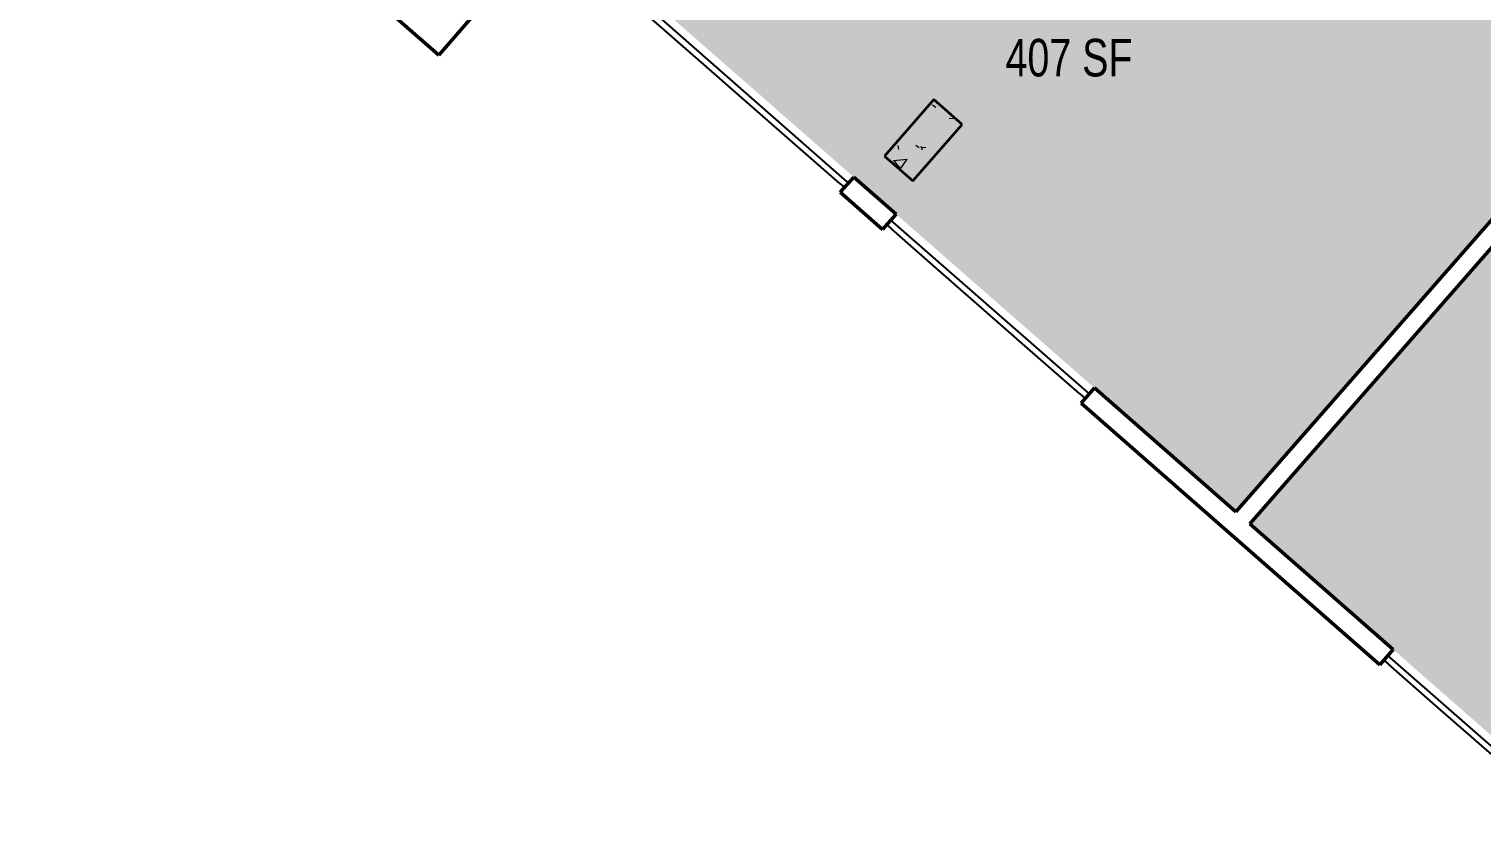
# Model space of a CAD drawing. Extents: x 69237155 to 69239788, y 27657308 to 27659623.
# Drawn here: x 69237155.1 to 69237619.1, y 27658849.1 to 27659106.8 of the extents above; entities that cross this region are included whole.
import ezdxf
from ezdxf.enums import TextEntityAlignment as Align

# ---------------------------------------------------------------- set-up
doc = ezdxf.new("R2010")
doc.units = 0
doc.header["$LTSCALE"] = 100
doc.header["$MEASUREMENT"] = 0
for name, color, linetype in [('A-COLS', 5, 'CONTINUOUS'), ('A-GLAZ', 1, 'CONTINUOUS'), ('A-WALL', 5, 'CONTINUOUS'), ('AREA-TEXT', 3, 'CONTINUOUS'), ('Rooms-Category-Color', 7, 'CONTINUOUS'), ('Rooms-College-Color', 7, 'CONTINUOUS'), ('Rooms-Department-Color', 7, 'CONTINUOUS'), ('Rooms-Division-Color', 7, 'CONTINUOUS')]:
    doc.layers.add(name, color=color, linetype=linetype)
doc.styles.add('CP_AREA', font='arial.ttf', dxfattribs={"height": 15})

msp = doc.modelspace()

# ---------------------------------------------------------------- hatches: boundary and pattern name
at = {"layer": 'A-COLS', "lineweight": 5}
h = msp.add_hatch(dxfattribs=at)
h.set_pattern_fill('FP_21', color=256, angle=-41.2071, style=0, pattern_type=2)
h.set_pattern_definition([(8.793, (69237985.663, 27658391.62), (19.1337, -19.9577), [2.88, -31.68]), (313.793, (69237985.663, 27658391.62), (15.0201, 25.2405), [2.304, -25.344]), (59.244, (69237987.258, 27658389.956), (34.1539, 5.28216), [2.448, -26.924]), (4.977, (69237990.723, 27658397.397), (26.6445, -31.7803), [4.32, -47.52]), (55.429, (69237992.943, 27658394.75), (51.6444, 4.4977), [3.671, -40.386]), (309.977, (69237990.723, 27658397.397), (51.6445, 4.4976), [3.456, -38.016]), (339.793, (69237992.347, 27658393.423), (7.059, -26.7316), [2.88, -31.68]), (284.793, (69237992.347, 27658393.423), (25.3737, 14.7939), [2.304, -25.344]), (30.244, (69237992.935, 27658391.195), (32.4325, -11.93826), [2.448, -26.924]), (356.2929, (69237985.663, 27658391.619), (8.77226, 9.3093), [1.267, -23.77, 1.267, -24.461, -25.44]), (356.2929, (69237985.663, 27658391.619), (8.77226, 9.3093), [-50.765, 1.267, -24.173]), (326.2929, (69237985.663, 27658391.619), (17.57708, 4.7394), [1.267, -13.402, 1.267, -23.194, -9.696]), (326.2929, (69237985.663, 27658391.619), (17.57708, 4.7394), [-39.13, 1.267, -8.429]), (286.2929, (69237979.221, 27658397.26), (14.85184, -14.15585), [1.267, -8.333, 1.267, -28.685, -39.744]), (286.2929, (69237979.221, 27658397.26), (14.85184, -14.15585), [-39.552, 1.267, -38.477]), (276.293, (69237976.332, 27658399.79), (19.3809, -11.8611), [1.267, -11.213, 1.267, -18.624, -28.224]), (276.293, (69237976.332, 27658399.79), (19.3809, -11.8611), [-32.371, 1.267, -26.957])])
h.paths.add_polyline_path([(69237428.28, 27659066.19), (69237437.3, 27659058.29), (69237453.12, 27659076.34), (69237444.09, 27659084.25), (69237430.8, 27659069.08)], flags=0)
at = {"layer": 'Rooms-Category-Color', "true_color": 0x728ef3}
for points in [[(69237540.51, 27658952.63), (69237667.82, 27659098.02), (69237561.55, 27659191.07), (69237557.76, 27659186.74), (69237539.71, 27659202.56), (69237543.5, 27659206.88), (69237439.3, 27659298.12), (69237319.4, 27659161.2), (69237311.99, 27659152.73)], [(69237672.24, 27659094.15), (69237544.93, 27658948.76), (69237658.72, 27658849.12), (69237666.3, 27658857.77), (69237663.76, 27658859.99), (69237679.57, 27658878.05), (69237682.11, 27658875.83), (69237771.04, 27658977.39), (69237768.5, 27658979.61), (69237783.49, 27658996.73)]]:
    msp.add_hatch(color=171, dxfattribs=at).paths.add_polyline_path(points)
at = {"layer": 'Rooms-College-Color', "true_color": 0xadadad}
for points in [[(69237540.51, 27658952.63), (69237667.82, 27659098.02), (69237561.55, 27659191.07), (69237557.76, 27659186.74), (69237539.71, 27659202.56), (69237543.5, 27659206.88), (69237439.3, 27659298.12), (69237319.4, 27659161.2), (69237311.99, 27659152.73)], [(69237672.24, 27659094.15), (69237544.93, 27658948.76), (69237658.72, 27658849.12), (69237666.3, 27658857.77), (69237663.76, 27658859.99), (69237679.57, 27658878.05), (69237682.11, 27658875.83), (69237771.04, 27658977.39), (69237768.5, 27658979.61), (69237783.49, 27658996.73)]]:
    msp.add_hatch(color=253, dxfattribs=at).paths.add_polyline_path(points)
at = {"layer": 'Rooms-Department-Color', "true_color": 0x604aed}
for points in [[(69237540.51, 27658952.63), (69237667.82, 27659098.02), (69237561.55, 27659191.07), (69237557.76, 27659186.74), (69237539.71, 27659202.56), (69237543.5, 27659206.88), (69237439.3, 27659298.12), (69237319.4, 27659161.2), (69237311.99, 27659152.73)], [(69237672.24, 27659094.15), (69237544.93, 27658948.76), (69237658.72, 27658849.12), (69237666.3, 27658857.77), (69237663.76, 27658859.99), (69237679.57, 27658878.05), (69237682.11, 27658875.83), (69237771.04, 27658977.39), (69237768.5, 27658979.61), (69237783.49, 27658996.73)]]:
    msp.add_hatch(color=173, dxfattribs=at).paths.add_polyline_path(points)
at = {"layer": 'Rooms-Division-Color', "true_color": 0x604aed}
for points in [[(69237540.51, 27658952.63), (69237667.82, 27659098.02), (69237561.55, 27659191.07), (69237557.76, 27659186.74), (69237539.71, 27659202.56), (69237543.5, 27659206.88), (69237439.3, 27659298.12), (69237319.4, 27659161.2), (69237311.99, 27659152.73)], [(69237672.24, 27659094.15), (69237544.93, 27658948.76), (69237658.72, 27658849.12), (69237666.3, 27658857.77), (69237663.76, 27658859.99), (69237679.57, 27658878.05), (69237682.11, 27658875.83), (69237771.04, 27658977.39), (69237768.5, 27658979.61), (69237783.49, 27658996.73)]]:
    msp.add_hatch(color=173, dxfattribs=at).paths.add_polyline_path(points)

# ---------------------------------------------------------------- linework, layer by layer
at = {"layer": 'A-COLS', "lineweight": 35}
for p, q in [((69237444.09, 27659084.25), (69237428.28, 27659066.19)), ((69237453.12, 27659076.34), (69237444.09, 27659084.25)), ((69237437.3, 27659058.29), (69237453.12, 27659076.34)), ((69237428.28, 27659066.19), (69237437.3, 27659058.29))]:
    msp.add_line(p, q, dxfattribs=at)
at = {"layer": 'A-GLAZ'}
for p, q in [((69237416.41, 27659057.98), (69237353.6, 27659112.97)), ((69237368.83, 27659096.98), (69237353.79, 27659110.15)), ((69237398.93, 27659070.62), (69237368.83, 27659096.98)), ((69237413.97, 27659057.45), (69237398.93, 27659070.62)), ((69237413.97, 27659057.45), (69237415.48, 27659056.13)), ((69237416.8, 27659057.64), (69237416.41, 27659057.98)), ((69237429.02, 27659044.27), (69237430.53, 27659042.96)), ((69237493.72, 27658990.28), (69237430.34, 27659045.78)), ((69237445.57, 27659029.78), (69237430.53, 27659042.96)), ((69237475.67, 27659003.43), (69237445.57, 27659029.78)), ((69237490.71, 27658990.25), (69237475.67, 27659003.43)), ((69237493.53, 27658990.44), (69237493.14, 27658990.78)), ((69237490.71, 27658990.25), (69237492.4, 27658988.77)), ((69237587.76, 27658905.27), (69237589.27, 27658903.95)), ((69237651.89, 27658851.78), (69237589.08, 27658906.77)), ((69237604.31, 27658890.78), (69237589.27, 27658903.95)), ((69237634.41, 27658864.43), (69237604.31, 27658890.78))]:
    msp.add_line(p, q, dxfattribs=at)
at = {"layer": 'A-WALL', "lineweight": 50}
for p, q in [((69237155.05, 27659213.06), (69237285.91, 27659098.48)), ((69237285.91, 27659098.48), (69237296.45, 27659110.51)), ((69237667.82, 27659098.02), (69237540.51, 27658952.63)), ((69237544.93, 27658948.76), (69237672.24, 27659094.15)), ((69237418.44, 27659059.52), (69237414.16, 27659054.63)), ((69237431.99, 27659047.66), (69237418.44, 27659059.52)), ((69237414.16, 27659054.63), (69237427.7, 27659042.77)), ((69237427.7, 27659042.77), (69237431.99, 27659047.66)), ((69237495.37, 27658992.16), (69237491.09, 27658987.27)), ((69237540.51, 27658952.63), (69237495.37, 27658992.16)), ((69237491.09, 27658987.27), (69237586.45, 27658903.77)), ((69237590.73, 27658908.66), (69237544.93, 27658948.76)), ((69237586.45, 27658903.77), (69237590.73, 27658908.66))]:
    msp.add_line(p, q, dxfattribs=at)

# ---------------------------------------------------------------- texts
at = {"layer": 'AREA-TEXT', "style": 'CP_AREA', "width": 0.75}
msp.add_text('407 SF', height=12, dxfattribs=at).set_placement((69237487.22, 27659097.64), align=Align.MIDDLE_CENTER)

doc.saveas('drawing.dxf')
